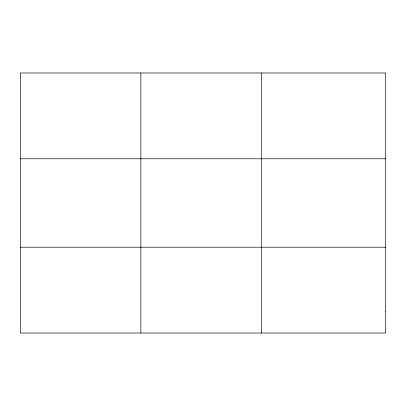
<?xml version="1.0" encoding="UTF-8"?>
<svg xmlns="http://www.w3.org/2000/svg" width="406" height="406" viewBox="0 0 406 406"><rect width="100%" height="100%" fill="white"/><g stroke="black" fill="none" stroke-linecap="round" stroke-linejoin="round"><path stroke-width="0.61" d="M140.882 333.016L140.882 72.984M261.464 333.016L261.464 72.984M20.3 158.792L385.7 158.792M20.3 247.208L385.7 247.208M385.7 311.564L385.7 333.016L20.3 333.016L20.3 72.984L385.7 72.984L385.7 311.564"/></g></svg>
